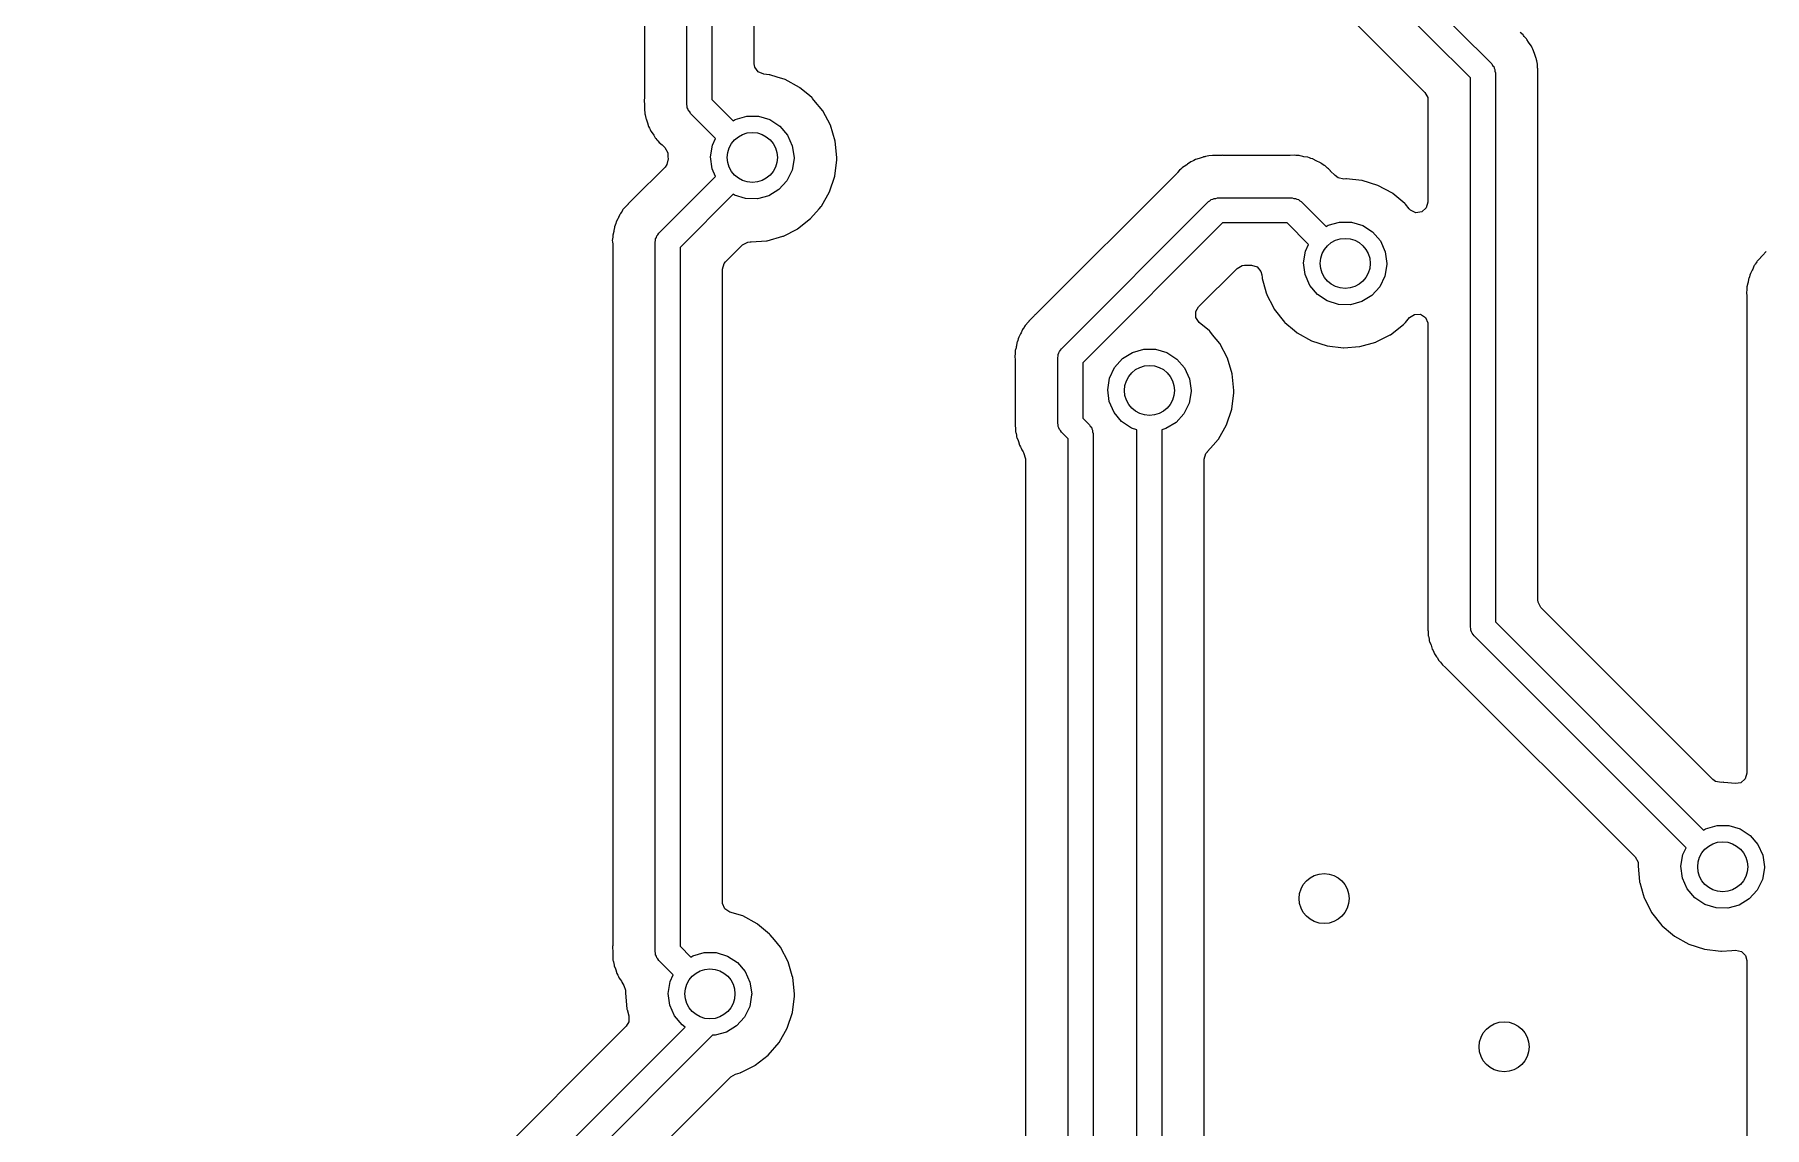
# Model space of a CAD drawing. Extents: x 2.72 to 6.23, y -5.23 to -2.47.
# Drawn here: x 4.616 to 5.433, y -4.543 to -4.027 of the extents above; entities that cross this region are included whole.
import ezdxf

# ---------------------------------------------------------------- set-up
doc = ezdxf.new("R2010")
doc.units = 0
doc.header["$MEASUREMENT"] = 0
doc.layers.add('BLACK', color=7, linetype='CONTINUOUS')

msp = doc.modelspace()

# ---------------------------------------------------------------- linework, layer by layer
at = {"layer": 'BLACK', "linetype": 'CONTINUOUS'}
for p, q in [((4.90407, -3.46146), (4.90407, -4.05677)), ((4.92409, -4.06), (4.92409, -3.46)), ((4.93591, -3.46245), (4.93591, -4.05755)), ((4.95593, -4.04071), (4.95593, -3.47279)), ((5.20744, -3.94409), (5.30418, -4.04082)), ((5.29409, -4.04745), (5.19736, -3.95071)), ((5.18423, -3.96589), (5.27262, -4.05429)), ((5.31905, -4.02711), (5.31765, -4.02595)), ((5.31923, -4.02736), (5.31905, -4.02711)), ((5.31955, -4.0278), (5.31923, -4.02736)), ((5.32005, -4.02839), (5.31955, -4.0278)), ((5.32065, -4.02898), (5.32005, -4.02839)), ((5.32081, -4.02925), (5.32065, -4.02898)), ((5.32157, -4.03055), (5.32081, -4.02925)), ((5.32081, -4.02925), (5.32081, -4.02925)), ((5.32183, -4.03094), (5.32157, -4.03055)), ((5.3229, -4.03241), (5.32183, -4.03094)), ((5.32321, -4.0332), (5.3229, -4.03241)), ((5.32355, -4.0339), (5.32321, -4.0332)), ((5.32398, -4.03462), (5.32355, -4.0339)), ((5.32449, -4.03637), (5.32398, -4.03462)), ((4.95618, -4.04228), (4.95593, -4.04071)), ((4.95778, -4.04458), (4.95618, -4.04228)), ((5.30418, -4.04082), (5.30456, -4.0415)), ((5.30456, -4.0415), (5.30511, -4.04205)), ((5.30511, -4.04205), (5.30532, -4.0428)), ((5.30532, -4.0428), (5.3057, -4.04347)), ((5.3057, -4.04347), (5.3057, -4.04425)), ((5.32464, -4.03681), (5.32449, -4.03637)), ((5.3252, -4.03821), (5.32464, -4.03681)), ((5.32531, -4.0385), (5.3252, -4.03821)), ((5.3252, -4.03821), (5.3252, -4.03821)), ((5.32535, -4.03881), (5.32531, -4.0385)), ((5.32542, -4.03934), (5.32535, -4.03881)), ((5.32535, -4.03881), (5.32535, -4.03881)), ((5.32557, -4.0401), (5.32542, -4.03934)), ((5.32581, -4.04091), (5.32557, -4.0401)), ((5.32582, -4.04122), (5.32581, -4.04091)), ((5.32587, -4.04273), (5.32582, -4.04122)), ((5.3259, -4.0432), (5.32587, -4.04273)), ((5.32593, -4.04337), (5.3259, -4.0432)), ((5.32593, -4.04451), (5.32593, -4.04337)), ((4.96037, -4.04564), (4.95778, -4.04458)), ((4.96302, -4.04592), (4.96037, -4.04564)), ((4.96325, -4.04599), (4.96302, -4.04592)), ((4.96674, -4.04707), (4.96325, -4.04599)), ((4.96325, -4.04599), (4.96325, -4.04599)), ((4.97046, -4.04822), (4.96674, -4.04707)), ((4.97731, -4.05192), (4.97046, -4.04822)), ((5.29409, -4.30675), (5.29409, -4.04745)), ((5.3057, -4.04425), (5.30591, -4.045)), ((5.30591, -4.045), (5.30591, -4.30431)), ((5.32593, -4.04467), (5.32593, -4.04451)), ((5.32602, -4.04746), (5.32593, -4.04467)), ((5.32593, -4.04823), (5.32595, -4.04776)), ((5.32593, -4.29396), (5.32593, -4.04823)), ((5.32595, -4.04776), (5.32602, -4.04746)), ((5.32595, -4.04776), (5.32595, -4.04776)), ((4.90405, -4.05724), (4.90398, -4.05754)), ((4.90398, -4.05754), (4.90399, -4.05785)), ((4.90399, -4.05785), (4.90407, -4.06033)), ((4.90407, -4.05677), (4.90405, -4.05724)), ((4.9243, -4.06075), (4.92409, -4.06)), ((4.93591, -4.05755), (4.94599, -4.06764)), ((4.9775, -4.05208), (4.97731, -4.05192)), ((4.98192, -4.05574), (4.9775, -4.05208)), ((4.9775, -4.05208), (4.9775, -4.05208)), ((4.98331, -4.05689), (4.98192, -4.05574)), ((4.98346, -4.05708), (4.98331, -4.05689)), ((4.9841, -4.05785), (4.98346, -4.05708)), ((4.98346, -4.05708), (4.98346, -4.05708)), ((4.98823, -4.06292), (4.9841, -4.05785)), ((5.27262, -4.05429), (5.27396, -4.05674)), ((5.27396, -4.05674), (5.27407, -4.05779)), ((5.27407, -4.05779), (5.27407, -4.10616)), ((4.90407, -4.06033), (4.90407, -4.06049)), ((4.90407, -4.06049), (4.90407, -4.06163)), ((4.90407, -4.06163), (4.9041, -4.0618)), ((4.9041, -4.0618), (4.90413, -4.06227)), ((4.90413, -4.06227), (4.90419, -4.06409)), ((4.90419, -4.06409), (4.90428, -4.06439)), ((4.90428, -4.06439), (4.90428, -4.06439)), ((4.90428, -4.06439), (4.90443, -4.0649)), ((4.90443, -4.0649), (4.90458, -4.06566)), ((4.90458, -4.06566), (4.90469, -4.0665)), ((4.90469, -4.0665), (4.9048, -4.06679)), ((4.9048, -4.06679), (4.9048, -4.06679)), ((4.9048, -4.06679), (4.90536, -4.06819)), ((4.90536, -4.06819), (4.90551, -4.06863)), ((4.9243, -4.06153), (4.9243, -4.06075)), ((4.92468, -4.0622), (4.9243, -4.06153)), ((4.92489, -4.06295), (4.92468, -4.0622)), ((4.92544, -4.0635), (4.92489, -4.06295)), ((4.92582, -4.06418), (4.92544, -4.0635)), ((4.93768, -4.07603), (4.92582, -4.06418)), ((4.94599, -4.06764), (4.94696, -4.06703)), ((4.94696, -4.06703), (4.95233, -4.0655)), ((4.95233, -4.0655), (4.95791, -4.06553)), ((4.95791, -4.06553), (4.96326, -4.06713)), ((4.96326, -4.06713), (4.96794, -4.07017)), ((4.99189, -4.0698), (4.98823, -4.06292)), ((4.90551, -4.06863), (4.90602, -4.07038)), ((4.90602, -4.07038), (4.90645, -4.0711)), ((4.90645, -4.0711), (4.90679, -4.0718)), ((4.90679, -4.0718), (4.9071, -4.07259)), ((4.9071, -4.07259), (4.90817, -4.07406)), ((4.90817, -4.07406), (4.90843, -4.07445)), ((4.90843, -4.07445), (4.90919, -4.07575)), ((4.90919, -4.07575), (4.90919, -4.07575)), ((4.90919, -4.07575), (4.90935, -4.07602)), ((4.90935, -4.07602), (4.90995, -4.07661)), ((4.93618, -4.07924), (4.93768, -4.07603)), ((4.96794, -4.07017), (4.97158, -4.07439)), ((4.97158, -4.07439), (4.97389, -4.07948)), ((4.99414, -4.07725), (4.99189, -4.0698)), ((4.90995, -4.07661), (4.91045, -4.0772)), ((4.91045, -4.0772), (4.91095, -4.07789)), ((4.91095, -4.07789), (4.91235, -4.07905)), ((4.91235, -4.07905), (4.9127, -4.07936)), ((4.9127, -4.07936), (4.91369, -4.08035)), ((4.91369, -4.08035), (4.91503, -4.08281)), ((4.91503, -4.08281), (4.91509, -4.08396)), ((4.91509, -4.08396), (4.91514, -4.08396)), ((4.91513, -4.0842), (4.91511, -4.08444)), ((4.91511, -4.08444), (4.91513, -4.08468)), ((4.91514, -4.08396), (4.91513, -4.0842)), ((4.93532, -4.08476), (4.93618, -4.07924)), ((4.97389, -4.07948), (4.97469, -4.085)), ((4.9949, -4.085), (4.99414, -4.07725)), ((5.16973, -4.08443), (5.16897, -4.08458)), ((5.17054, -4.08419), (5.16973, -4.08443)), ((5.17236, -4.08413), (5.17054, -4.08419)), ((5.17282, -4.0841), (5.17236, -4.08413)), ((5.17284, -4.08409), (5.17282, -4.0841)), ((5.17299, -4.08407), (5.17284, -4.08409)), ((5.17284, -4.08409), (5.17284, -4.08409)), ((5.17414, -4.08407), (5.17299, -4.08407)), ((5.1743, -4.08407), (5.17414, -4.08407)), ((5.17677, -4.08399), (5.1743, -4.08407)), ((5.17709, -4.08398), (5.17677, -4.08399)), ((5.17677, -4.08399), (5.17677, -4.08399)), ((5.17739, -4.08405), (5.17709, -4.08398)), ((5.17786, -4.08407), (5.17739, -4.08405)), ((5.20854, -4.08407), (5.17786, -4.08407)), ((5.20901, -4.08405), (5.20854, -4.08407)), ((5.21082, -4.08388), (5.20901, -4.08405)), ((5.21165, -4.08401), (5.21082, -4.08388)), ((5.21243, -4.08407), (5.21165, -4.08401)), ((5.21328, -4.08407), (5.21243, -4.08407)), ((5.21369, -4.08418), (5.21328, -4.08407)), ((5.21504, -4.08453), (5.21369, -4.08418)), ((5.21549, -4.08462), (5.21504, -4.08453)), ((4.91377, -4.08956), (4.89895, -4.10438)), ((4.91465, -4.08838), (4.91377, -4.08956)), ((4.91521, -4.08564), (4.91465, -4.08838)), ((4.91513, -4.08468), (4.91521, -4.08564)), ((4.93604, -4.09029), (4.93532, -4.08476)), ((4.93766, -4.09398), (4.93604, -4.09029)), ((4.97375, -4.09098), (4.97132, -4.09601)), ((4.97468, -4.08548), (4.97375, -4.09098)), ((4.97469, -4.085), (4.97468, -4.08548)), ((4.99391, -4.09384), (4.99488, -4.08611)), ((4.99488, -4.08611), (4.9949, -4.085)), ((5.15526, -4.0927), (5.08907, -4.15889)), ((5.15558, -4.09235), (5.15526, -4.0927)), ((5.1558, -4.09208), (5.15558, -4.09235)), ((5.15674, -4.09095), (5.1558, -4.09208)), ((5.15742, -4.09045), (5.15674, -4.09095)), ((5.15801, -4.08995), (5.15742, -4.09045)), ((5.15861, -4.08935), (5.15801, -4.08995)), ((5.15888, -4.08919), (5.15861, -4.08935)), ((5.16018, -4.08843), (5.15888, -4.08919)), ((5.15888, -4.08919), (5.15888, -4.08919)), ((5.16057, -4.08817), (5.16018, -4.08843)), ((5.16204, -4.0871), (5.16057, -4.08817)), ((5.16282, -4.08679), (5.16204, -4.0871)), ((5.16352, -4.08645), (5.16282, -4.08679)), ((5.16425, -4.08602), (5.16352, -4.08645)), ((5.16599, -4.08551), (5.16425, -4.08602)), ((5.16644, -4.08536), (5.16599, -4.08551)), ((5.16784, -4.0848), (5.16644, -4.08536)), ((5.16813, -4.08469), (5.16784, -4.0848)), ((5.16784, -4.0848), (5.16784, -4.0848)), ((5.16844, -4.08465), (5.16813, -4.08469)), ((5.16869, -4.08462), (5.16844, -4.08465)), ((5.16844, -4.08465), (5.16844, -4.08465)), ((5.16897, -4.08458), (5.16869, -4.08462)), ((5.21729, -4.08491), (5.21549, -4.08462)), ((5.21807, -4.08524), (5.21729, -4.08491)), ((5.2188, -4.08549), (5.21807, -4.08524)), ((5.21962, -4.0857), (5.2188, -4.08549)), ((5.21989, -4.08585), (5.21962, -4.0857)), ((5.22121, -4.08658), (5.21989, -4.08585)), ((5.21989, -4.08585), (5.21989, -4.08585)), ((5.22163, -4.08679), (5.22121, -4.08658)), ((5.22302, -4.08738), (5.22163, -4.08679)), ((5.2233, -4.08751), (5.22302, -4.08738)), ((5.22302, -4.08738), (5.22302, -4.08738)), ((5.22355, -4.0877), (5.2233, -4.08751)), ((5.22397, -4.08803), (5.22355, -4.0877)), ((5.22462, -4.08845), (5.22397, -4.08803)), ((5.22509, -4.08871), (5.22462, -4.08845)), ((5.22536, -4.08886), (5.22509, -4.08871)), ((5.22652, -4.08995), (5.22536, -4.08886)), ((5.22669, -4.0901), (5.22652, -4.08995)), ((5.22704, -4.09041), (5.22669, -4.0901)), ((5.22718, -4.09051), (5.22704, -4.09041)), ((5.22799, -4.09132), (5.22718, -4.09051)), ((5.2281, -4.09143), (5.22799, -4.09132)), ((5.23013, -4.09334), (5.2281, -4.09143)), ((4.91082, -4.12082), (4.93766, -4.09398)), ((4.96757, -4.10015), (4.96282, -4.10307)), ((4.97132, -4.09601), (4.96757, -4.10015)), ((4.99145, -4.10123), (4.99391, -4.09384)), ((5.23021, -4.09347), (5.23013, -4.09334)), ((5.23166, -4.09464), (5.23021, -4.09347)), ((5.23441, -4.09518), (5.23166, -4.09464)), ((5.23528, -4.0951), (5.23441, -4.09518)), ((5.23552, -4.09513), (5.23528, -4.0951)), ((5.24278, -4.09589), (5.23552, -4.09513)), ((5.23552, -4.09513), (5.23552, -4.09513)), ((5.24302, -4.09592), (5.24278, -4.09589)), ((5.24278, -4.09589), (5.24278, -4.09589)), ((5.25046, -4.09822), (5.24302, -4.09592)), ((5.25731, -4.10192), (5.25046, -4.09822)), ((4.8951, -4.10831), (4.89386, -4.10964)), ((4.89541, -4.10796), (4.8951, -4.10831)), ((4.89551, -4.10782), (4.89541, -4.10796)), ((4.89632, -4.10701), (4.89551, -4.10782)), ((4.89643, -4.1069), (4.89632, -4.10701)), ((4.89813, -4.10509), (4.89643, -4.1069)), ((4.89834, -4.10487), (4.89813, -4.10509)), ((4.89813, -4.10509), (4.89813, -4.10509)), ((4.89861, -4.1047), (4.89834, -4.10487)), ((4.89895, -4.10438), (4.89861, -4.1047)), ((4.89861, -4.1047), (4.89861, -4.1047)), ((4.94596, -4.10239), (4.92091, -4.12745)), ((4.94653, -4.10277), (4.94596, -4.10239)), ((4.95185, -4.10443), (4.94653, -4.10277)), ((4.95743, -4.10453), (4.95185, -4.10443)), ((4.96282, -4.10307), (4.95743, -4.10453)), ((4.98657, -4.10919), (4.98744, -4.10818)), ((4.98744, -4.10818), (4.9876, -4.108)), ((4.98744, -4.10818), (4.98744, -4.10818)), ((4.9876, -4.108), (4.99145, -4.10123)), ((5.10094, -4.17533), (5.17045, -4.10582)), ((5.17045, -4.10582), (5.17112, -4.10544)), ((5.17112, -4.10544), (5.17167, -4.10489)), ((5.17167, -4.10489), (5.17242, -4.10468)), ((5.17242, -4.10468), (5.1731, -4.1043)), ((5.1731, -4.1043), (5.17387, -4.1043)), ((5.17387, -4.1043), (5.17463, -4.10409)), ((5.17463, -4.10409), (5.21, -4.10409)), ((5.21, -4.10409), (5.21075, -4.1043)), ((5.21075, -4.1043), (5.21153, -4.1043)), ((5.21153, -4.1043), (5.2122, -4.10468)), ((5.2122, -4.10468), (5.21295, -4.10489)), ((5.21295, -4.10489), (5.2135, -4.10544)), ((5.2135, -4.10544), (5.21418, -4.10582)), ((5.21418, -4.10582), (5.22599, -4.11764)), ((5.2575, -4.10208), (5.25731, -4.10192)), ((5.26312, -4.10673), (5.2575, -4.10208)), ((5.2575, -4.10208), (5.2575, -4.10208)), ((5.26331, -4.10689), (5.26312, -4.10673)), ((5.26346, -4.10708), (5.26331, -4.10689)), ((5.26527, -4.10929), (5.26346, -4.10708)), ((5.26346, -4.10708), (5.26346, -4.10708)), ((5.27329, -4.10884), (5.27117, -4.11067)), ((5.27407, -4.10616), (5.27329, -4.10884)), ((4.89024, -4.11693), (4.88991, -4.11771)), ((4.89049, -4.1162), (4.89024, -4.11693)), ((4.8907, -4.11538), (4.89049, -4.1162)), ((4.89144, -4.11404), (4.8907, -4.11538)), ((4.89158, -4.11379), (4.89144, -4.11404)), ((4.89179, -4.11337), (4.89158, -4.11379)), ((4.89238, -4.11198), (4.89179, -4.11337)), ((4.89251, -4.1117), (4.89238, -4.11198)), ((4.89238, -4.11198), (4.89238, -4.11198)), ((4.89272, -4.11143), (4.89251, -4.1117)), ((4.89303, -4.11103), (4.89272, -4.11143)), ((4.89345, -4.11038), (4.89303, -4.11103)), ((4.89371, -4.10991), (4.89345, -4.11038)), ((4.89386, -4.10964), (4.89371, -4.10991)), ((4.89371, -4.10991), (4.89371, -4.10991)), ((4.97638, -4.11869), (4.98251, -4.11389)), ((4.98251, -4.11389), (4.98657, -4.10919)), ((5.17707, -4.11591), (5.11102, -4.18195)), ((5.20755, -4.11591), (5.17707, -4.11591)), ((5.21768, -4.12603), (5.20755, -4.11591)), ((5.22599, -4.11764), (5.22696, -4.11703)), ((5.22696, -4.11703), (5.23233, -4.1155)), ((5.23233, -4.1155), (5.23791, -4.11553)), ((5.23791, -4.11553), (5.24326, -4.11713)), ((5.24326, -4.11713), (5.24794, -4.12017)), ((5.26587, -4.1099), (5.26527, -4.10929)), ((5.26841, -4.11107), (5.26587, -4.1099)), ((5.27117, -4.11067), (5.26841, -4.11107)), ((4.88901, -4.12335), (4.88888, -4.12418)), ((4.88888, -4.12418), (4.88895, -4.12487)), ((4.88895, -4.12487), (4.88905, -4.12599)), ((4.88907, -4.12257), (4.88901, -4.12335)), ((4.88953, -4.11996), (4.88907, -4.12172)), ((4.88907, -4.12172), (4.88907, -4.12257)), ((4.88962, -4.11951), (4.88953, -4.11996)), ((4.88986, -4.11802), (4.88962, -4.11951)), ((4.88991, -4.11771), (4.88986, -4.11802)), ((4.90909, -4.125), (4.9093, -4.12425)), ((4.90909, -4.46), (4.90909, -4.125)), ((4.9093, -4.12347), (4.90968, -4.1228)), ((4.9093, -4.12425), (4.9093, -4.12347)), ((4.90968, -4.1228), (4.90989, -4.12205)), ((4.90989, -4.12205), (4.91044, -4.1215)), ((4.91044, -4.1215), (4.91082, -4.12082)), ((4.95035, -4.12631), (4.9528, -4.12497)), ((4.9528, -4.12497), (4.95395, -4.12486)), ((4.95395, -4.12486), (4.95416, -4.12489)), ((4.95416, -4.12489), (4.95441, -4.12487)), ((4.95441, -4.12487), (4.96169, -4.12431)), ((4.95441, -4.12487), (4.95441, -4.12487)), ((4.96169, -4.12431), (4.96193, -4.12429)), ((4.96169, -4.12431), (4.96169, -4.12431)), ((4.96193, -4.12429), (4.96943, -4.1222)), ((4.96943, -4.1222), (4.96964, -4.12209)), ((4.96964, -4.12209), (4.97616, -4.1188)), ((4.96964, -4.12209), (4.96964, -4.12209)), ((4.97616, -4.1188), (4.97638, -4.11869)), ((4.97616, -4.1188), (4.97616, -4.1188)), ((5.24794, -4.12017), (5.25158, -4.12439)), ((5.25158, -4.12439), (5.25389, -4.12948)), ((4.88905, -4.12599), (4.88907, -4.12646)), ((4.88907, -4.12646), (4.88907, -4.45677)), ((4.92091, -4.12745), (4.92091, -4.45755)), ((4.94238, -4.13429), (4.95035, -4.12631)), ((5.21532, -4.13476), (5.21618, -4.12924)), ((5.21618, -4.12924), (5.21768, -4.12603)), ((5.25389, -4.12948), (5.25469, -4.135)), ((5.43073, -4.13268), (5.42949, -4.13401)), ((5.43104, -4.13233), (5.43073, -4.13268)), ((5.43114, -4.13219), (5.43104, -4.13233)), ((5.43195, -4.13138), (5.43114, -4.13219)), ((5.43206, -4.13127), (5.43195, -4.13138)), ((5.43376, -4.12946), (5.43206, -4.13127)), ((4.94093, -4.13779), (4.94171, -4.13511)), ((4.94093, -4.43661), (4.94093, -4.13779)), ((4.94171, -4.13511), (4.94238, -4.13429)), ((5.16569, -4.1556), (5.18391, -4.13738)), ((5.18391, -4.13738), (5.18636, -4.13604)), ((5.18636, -4.13604), (5.18742, -4.13593)), ((5.18742, -4.13593), (5.19067, -4.13593)), ((5.19067, -4.13593), (5.19335, -4.13671)), ((5.19335, -4.13671), (5.19518, -4.13883)), ((5.19518, -4.13883), (5.19561, -4.14047)), ((5.19561, -4.14047), (5.19571, -4.14161)), ((5.19571, -4.14161), (5.19576, -4.1422)), ((5.21604, -4.14029), (5.21532, -4.13476)), ((5.21829, -4.1454), (5.21604, -4.14029)), ((5.25375, -4.14098), (5.25132, -4.14601)), ((5.25468, -4.13548), (5.25375, -4.14098)), ((5.25469, -4.135), (5.25468, -4.13548)), ((5.42587, -4.1413), (5.42554, -4.14208)), ((5.42612, -4.14057), (5.42587, -4.1413)), ((5.42633, -4.13975), (5.42612, -4.14057)), ((5.42721, -4.13816), (5.42633, -4.13975)), ((5.42742, -4.13774), (5.42721, -4.13816)), ((5.42801, -4.13635), (5.42742, -4.13774)), ((5.42814, -4.13607), (5.42801, -4.13635)), ((5.42801, -4.13635), (5.42801, -4.13635)), ((5.42839, -4.13574), (5.42814, -4.13607)), ((5.42866, -4.1354), (5.42839, -4.13574)), ((5.42908, -4.13475), (5.42866, -4.1354)), ((5.42934, -4.13428), (5.42908, -4.13475)), ((5.42949, -4.13401), (5.42934, -4.13428)), ((5.42934, -4.13428), (5.42934, -4.13428)), ((5.19576, -4.1422), (5.19637, -4.14433)), ((5.19637, -4.14433), (5.1977, -4.14898)), ((5.1977, -4.14898), (5.1979, -4.14969)), ((5.1979, -4.14969), (5.19802, -4.1499)), ((5.19802, -4.1499), (5.20094, -4.1556)), ((5.22188, -4.14967), (5.21829, -4.1454)), ((5.22653, -4.15277), (5.22188, -4.14967)), ((5.25132, -4.14601), (5.24757, -4.15015)), ((5.42464, -4.14772), (5.42451, -4.14855)), ((5.42451, -4.14855), (5.42454, -4.14886)), ((5.42454, -4.14886), (5.42468, -4.15036)), ((5.4247, -4.14694), (5.42464, -4.14772)), ((5.42516, -4.14433), (5.4247, -4.14609)), ((5.4247, -4.14609), (5.4247, -4.14694)), ((5.42525, -4.14388), (5.42516, -4.14433)), ((5.42547, -4.1425), (5.42525, -4.14388)), ((5.42554, -4.14208), (5.42547, -4.1425)), ((5.16441, -4.15781), (5.16569, -4.1556)), ((5.16448, -4.16061), (5.16441, -4.15781)), ((5.20094, -4.1556), (5.20146, -4.15661)), ((5.20146, -4.15661), (5.2063, -4.16271)), ((5.23185, -4.15443), (5.22653, -4.15277)), ((5.23743, -4.15453), (5.23185, -4.15443)), ((5.24282, -4.15307), (5.23743, -4.15453)), ((5.24757, -4.15015), (5.24282, -4.15307)), ((5.42468, -4.15036), (5.4247, -4.15083)), ((5.4247, -4.15083), (5.4247, -4.37577)), ((5.08263, -4.16621), (5.0825, -4.16649)), ((5.08293, -4.16581), (5.08263, -4.16621)), ((5.08314, -4.16554), (5.08293, -4.16581)), ((5.08357, -4.16489), (5.08314, -4.16554)), ((5.08383, -4.16442), (5.08357, -4.16489)), ((5.08398, -4.16415), (5.08383, -4.16442)), ((5.08383, -4.16442), (5.08383, -4.16442)), ((5.08522, -4.16282), (5.08398, -4.16415)), ((5.08553, -4.16247), (5.08522, -4.16282)), ((5.08563, -4.16233), (5.08553, -4.16247)), ((5.08644, -4.16152), (5.08563, -4.16233)), ((5.08655, -4.16141), (5.08644, -4.16152)), ((5.08825, -4.1596), (5.08655, -4.16141)), ((5.08846, -4.15937), (5.08825, -4.1596)), ((5.08825, -4.1596), (5.08825, -4.1596)), ((5.08872, -4.15921), (5.08846, -4.15937)), ((5.08873, -4.15921), (5.08872, -4.15921)), ((5.08907, -4.15889), (5.08873, -4.15921)), ((5.16604, -4.16293), (5.16448, -4.16061)), ((5.17083, -4.16689), (5.16604, -4.16293)), ((5.2063, -4.16271), (5.20649, -4.16287)), ((5.20649, -4.16287), (5.20649, -4.16287)), ((5.20649, -4.16287), (5.21102, -4.16673)), ((5.25638, -4.16869), (5.26251, -4.16389)), ((5.26251, -4.16389), (5.26339, -4.16287)), ((5.26339, -4.16287), (5.26536, -4.1606)), ((5.26536, -4.1606), (5.26771, -4.15908)), ((5.26771, -4.15908), (5.2705, -4.15907)), ((5.2705, -4.15907), (5.27286, -4.16058)), ((5.27286, -4.16058), (5.27402, -4.16312)), ((5.27402, -4.16312), (5.27407, -4.16384)), ((5.27407, -4.16384), (5.27407, -4.30352)), ((5.07974, -4.17401), (5.07965, -4.17447)), ((5.07998, -4.17253), (5.07974, -4.17401)), ((5.08002, -4.17222), (5.07998, -4.17253)), ((5.08036, -4.17144), (5.08002, -4.17222)), ((5.08061, -4.17071), (5.08036, -4.17144)), ((5.08082, -4.16989), (5.08061, -4.17071)), ((5.0817, -4.16829), (5.08082, -4.16989)), ((5.0819, -4.16788), (5.0817, -4.16829)), ((5.0825, -4.16649), (5.0819, -4.16788)), ((5.0825, -4.16649), (5.0825, -4.16649)), ((5.17098, -4.16708), (5.17083, -4.16689)), ((5.17239, -4.1688), (5.17098, -4.16708)), ((5.17098, -4.16708), (5.17098, -4.16708)), ((5.17575, -4.17292), (5.17239, -4.1688)), ((5.17941, -4.1798), (5.17575, -4.17292)), ((5.21102, -4.16673), (5.21223, -4.16776)), ((5.21223, -4.16776), (5.21903, -4.17156)), ((5.21903, -4.17156), (5.22643, -4.17397)), ((5.22643, -4.17397), (5.23416, -4.17489)), ((5.23441, -4.17487), (5.24169, -4.17431)), ((5.24169, -4.17431), (5.24193, -4.17429)), ((5.24169, -4.17431), (5.24169, -4.17431)), ((5.24193, -4.17429), (5.24943, -4.1722)), ((5.24943, -4.1722), (5.24964, -4.17209)), ((5.24964, -4.17209), (5.25616, -4.1688)), ((5.24964, -4.17209), (5.24964, -4.17209)), ((5.25616, -4.1688), (5.25638, -4.16869)), ((5.25616, -4.1688), (5.25616, -4.1688)), ((5.07913, -4.17785), (5.079, -4.17869)), ((5.079, -4.17869), (5.07903, -4.179)), ((5.07903, -4.179), (5.07917, -4.1805)), ((5.07919, -4.17708), (5.07913, -4.17785)), ((5.07917, -4.1805), (5.07919, -4.18096)), ((5.07954, -4.17489), (5.07919, -4.17623)), ((5.07919, -4.17623), (5.07919, -4.17708)), ((5.07919, -4.18096), (5.07919, -4.20726)), ((5.07965, -4.17447), (5.07954, -4.17489)), ((5.09921, -4.17951), (5.09941, -4.17876)), ((5.09921, -4.21049), (5.09921, -4.17951)), ((5.09941, -4.17798), (5.0998, -4.17731)), ((5.09941, -4.17876), (5.09941, -4.17798)), ((5.0998, -4.17731), (5.1, -4.17655)), ((5.1, -4.17655), (5.10055, -4.17601)), ((5.10055, -4.17601), (5.10094, -4.17533)), ((5.11102, -4.18195), (5.11102, -4.20805)), ((5.12607, -4.18419), (5.12976, -4.18001)), ((5.12976, -4.18001), (5.13448, -4.17703)), ((5.13448, -4.17703), (5.13985, -4.1755)), ((5.13985, -4.1755), (5.14543, -4.17553)), ((5.14543, -4.17553), (5.15078, -4.17713)), ((5.15078, -4.17713), (5.15546, -4.18017)), ((5.15546, -4.18017), (5.1591, -4.18439)), ((5.18166, -4.18725), (5.17941, -4.1798)), ((5.23416, -4.17489), (5.23441, -4.17487)), ((5.23441, -4.17487), (5.23441, -4.17487)), ((5.12284, -4.19476), (5.12369, -4.18924)), ((5.12369, -4.18924), (5.12607, -4.18419)), ((5.1591, -4.18439), (5.16141, -4.18948)), ((5.16141, -4.18948), (5.1622, -4.195)), ((5.18242, -4.195), (5.18166, -4.18725)), ((5.12356, -4.20029), (5.12284, -4.19476)), ((5.1622, -4.19548), (5.16127, -4.20098)), ((5.1622, -4.195), (5.1622, -4.19548)), ((5.18143, -4.20384), (5.1824, -4.19611)), ((5.1824, -4.19611), (5.18242, -4.195)), ((5.12581, -4.2054), (5.12356, -4.20029)), ((5.1294, -4.20967), (5.12581, -4.2054)), ((5.15884, -4.20601), (5.15509, -4.21015)), ((5.16127, -4.20098), (5.15884, -4.20601)), ((5.17897, -4.21123), (5.18143, -4.20384)), ((5.07917, -4.20773), (5.0791, -4.20803)), ((5.0791, -4.20803), (5.07911, -4.20834)), ((5.07911, -4.20834), (5.07919, -4.21082)), ((5.07919, -4.20726), (5.07917, -4.20773)), ((5.07919, -4.21082), (5.07919, -4.21098)), ((5.07919, -4.21098), (5.07919, -4.21212)), ((5.07919, -4.21212), (5.07921, -4.2123)), ((5.07921, -4.2123), (5.07925, -4.21276)), ((5.07925, -4.21276), (5.07931, -4.21458)), ((5.07931, -4.21458), (5.0794, -4.21488)), ((5.0794, -4.21488), (5.0794, -4.21488)), ((5.0794, -4.21488), (5.07954, -4.21539)), ((5.09941, -4.21124), (5.09921, -4.21049)), ((5.09941, -4.21202), (5.09941, -4.21124)), ((5.0998, -4.21269), (5.09941, -4.21202)), ((5.1, -4.21345), (5.0998, -4.21269)), ((5.10055, -4.21399), (5.1, -4.21345)), ((5.10094, -4.21467), (5.10055, -4.21399)), ((5.10409, -4.21782), (5.10094, -4.21467)), ((5.11102, -4.20805), (5.11418, -4.2112)), ((5.11418, -4.2112), (5.11456, -4.21187)), ((5.11456, -4.21187), (5.11511, -4.21242)), ((5.11511, -4.21242), (5.11532, -4.21317)), ((5.11532, -4.21317), (5.1157, -4.21385)), ((5.1157, -4.21385), (5.1157, -4.21462)), ((5.1157, -4.21462), (5.11591, -4.21537)), ((5.13405, -4.21277), (5.1294, -4.20967)), ((5.13661, -4.21357), (5.13405, -4.21277)), ((5.13661, -4.75503), (5.13661, -4.21357)), ((5.15034, -4.21307), (5.14843, -4.21359)), ((5.14843, -4.21359), (5.14843, -4.75748)), ((5.15509, -4.21015), (5.15034, -4.21307)), ((5.17512, -4.218), (5.17897, -4.21123)), ((5.07954, -4.21539), (5.0797, -4.21615)), ((5.0797, -4.21615), (5.07981, -4.21699)), ((5.07981, -4.21699), (5.07992, -4.21728)), ((5.07992, -4.21728), (5.07992, -4.21728)), ((5.07992, -4.21728), (5.08048, -4.21868)), ((5.08048, -4.21868), (5.08063, -4.21912)), ((5.08063, -4.21912), (5.08114, -4.22087)), ((5.08114, -4.22087), (5.08157, -4.2216)), ((5.08157, -4.2216), (5.08191, -4.2223)), ((5.08191, -4.2223), (5.08222, -4.22308)), ((5.08222, -4.22308), (5.08287, -4.22398)), ((5.10409, -4.75415), (5.10409, -4.21782)), ((5.11591, -4.21537), (5.11591, -4.75659)), ((5.17003, -4.22389), (5.17264, -4.22087)), ((5.17264, -4.22087), (5.17496, -4.21818)), ((5.17496, -4.21818), (5.17512, -4.218)), ((5.17496, -4.21818), (5.17496, -4.21818)), ((5.08287, -4.22398), (5.08313, -4.22433)), ((5.08313, -4.22433), (5.08407, -4.22725)), ((5.08407, -4.22725), (5.08407, -4.64611)), ((5.16844, -4.2275), (5.16923, -4.22482)), ((5.16844, -4.75602), (5.16844, -4.2275)), ((5.16923, -4.22482), (5.16993, -4.22397)), ((5.16993, -4.22397), (5.17003, -4.22389)), ((5.32604, -4.29501), (5.32593, -4.29396)), ((5.32738, -4.29747), (5.32604, -4.29501)), ((5.27405, -4.30399), (5.27398, -4.30429)), ((5.27398, -4.30429), (5.27399, -4.3046)), ((5.27399, -4.3046), (5.27407, -4.30708)), ((5.27407, -4.30352), (5.27405, -4.30399)), ((5.30591, -4.30431), (5.40424, -4.40264)), ((5.40867, -4.37875), (5.32738, -4.29747)), ((5.27407, -4.30708), (5.27407, -4.30724)), ((5.27407, -4.30724), (5.27407, -4.30838)), ((5.27407, -4.30838), (5.2741, -4.30856)), ((5.2741, -4.30856), (5.27413, -4.30902)), ((5.27413, -4.30902), (5.27419, -4.31084)), ((5.27419, -4.31084), (5.27428, -4.31114)), ((5.27428, -4.31114), (5.27428, -4.31114)), ((5.27428, -4.31114), (5.27443, -4.31165)), ((5.27443, -4.31165), (5.27458, -4.31241)), ((5.27458, -4.31241), (5.27469, -4.31325)), ((5.27469, -4.31325), (5.2748, -4.31354)), ((5.2943, -4.3075), (5.29409, -4.30675)), ((5.2943, -4.30828), (5.2943, -4.3075)), ((5.29468, -4.30895), (5.2943, -4.30828)), ((5.29489, -4.3097), (5.29468, -4.30895)), ((5.29544, -4.31025), (5.29489, -4.3097)), ((5.29582, -4.31093), (5.29544, -4.31025)), ((5.39593, -4.41103), (5.29582, -4.31093)), ((5.2748, -4.31354), (5.2748, -4.31354)), ((5.2748, -4.31354), (5.27536, -4.31494)), ((5.27536, -4.31494), (5.27551, -4.31538)), ((5.27551, -4.31538), (5.27602, -4.31713)), ((5.27602, -4.31713), (5.27645, -4.31786)), ((5.27645, -4.31786), (5.27679, -4.31856)), ((5.27679, -4.31856), (5.2771, -4.31934)), ((5.2771, -4.31934), (5.27817, -4.32081)), ((5.27817, -4.32081), (5.27843, -4.3212)), ((5.27843, -4.3212), (5.27919, -4.3225)), ((5.27919, -4.3225), (5.27919, -4.3225)), ((5.27919, -4.3225), (5.27935, -4.32277)), ((5.27935, -4.32277), (5.27995, -4.32336)), ((5.27995, -4.32336), (5.28045, -4.32396)), ((5.28045, -4.32396), (5.28095, -4.32464)), ((5.28095, -4.32464), (5.28235, -4.3258)), ((5.28235, -4.3258), (5.2827, -4.32611)), ((5.2827, -4.32611), (5.37194, -4.41535)), ((5.42392, -4.37845), (5.4218, -4.38028)), ((5.4247, -4.37577), (5.42392, -4.37845)), ((5.40988, -4.37965), (5.40867, -4.37875)), ((5.41262, -4.38019), (5.40988, -4.37965)), ((5.41353, -4.3801), (5.41262, -4.38019)), ((5.41377, -4.38013), (5.41353, -4.3801)), ((5.41923, -4.3807), (5.41377, -4.38013)), ((5.41377, -4.38013), (5.41377, -4.38013)), ((5.4218, -4.38028), (5.41923, -4.3807)), ((5.40424, -4.40264), (5.40521, -4.40203)), ((5.40521, -4.40203), (5.41058, -4.4005)), ((5.41058, -4.4005), (5.41616, -4.40053)), ((5.41616, -4.40053), (5.4215, -4.40213)), ((5.4215, -4.40213), (5.42619, -4.40517)), ((5.39442, -4.41424), (5.39593, -4.41103)), ((5.42619, -4.40517), (5.42983, -4.40939)), ((5.42983, -4.40939), (5.43214, -4.41448)), ((5.37194, -4.41535), (5.37328, -4.41781)), ((5.37328, -4.41781), (5.37334, -4.41896)), ((5.37334, -4.41896), (5.37339, -4.41896)), ((5.37338, -4.4192), (5.37336, -4.41944)), ((5.37336, -4.41944), (5.37338, -4.41968)), ((5.37339, -4.41896), (5.37338, -4.4192)), ((5.39356, -4.41976), (5.39442, -4.41424)), ((5.43214, -4.41448), (5.43293, -4.42)), ((5.37338, -4.41968), (5.37398, -4.42689)), ((5.37398, -4.42689), (5.37401, -4.4272)), ((5.37401, -4.4272), (5.37407, -4.42744)), ((5.37407, -4.42744), (5.37571, -4.43314)), ((5.39429, -4.42529), (5.39356, -4.41976)), ((5.39654, -4.4304), (5.39429, -4.42529)), ((5.432, -4.42598), (5.42957, -4.43101)), ((5.43293, -4.42048), (5.432, -4.42598)), ((5.43293, -4.42), (5.43293, -4.42048)), ((5.37571, -4.43314), (5.37615, -4.43469)), ((5.37615, -4.43469), (5.37626, -4.4349)), ((5.37626, -4.4349), (5.37867, -4.43958)), ((5.40013, -4.43467), (5.39654, -4.4304)), ((5.40477, -4.43777), (5.40013, -4.43467)), ((5.42582, -4.43515), (5.42107, -4.43807)), ((5.42957, -4.43101), (5.42582, -4.43515)), ((4.94097, -4.43725), (4.94093, -4.43661)), ((4.94209, -4.43981), (4.94097, -4.43725)), ((4.94442, -4.44135), (4.94209, -4.43981)), ((4.95046, -4.44322), (4.94442, -4.44135)), ((4.95731, -4.44692), (4.95046, -4.44322)), ((5.37867, -4.43958), (5.37971, -4.44161)), ((5.37971, -4.44161), (5.38455, -4.44771)), ((5.4101, -4.43943), (5.40477, -4.43777)), ((5.41568, -4.43953), (5.4101, -4.43943)), ((5.42107, -4.43807), (5.41568, -4.43953)), ((4.9575, -4.44708), (4.95731, -4.44692)), ((4.96312, -4.45173), (4.9575, -4.44708)), ((4.9575, -4.44708), (4.9575, -4.44708)), ((4.96331, -4.45189), (4.96312, -4.45173)), ((4.96346, -4.45208), (4.96331, -4.45189)), ((4.96539, -4.45444), (4.96346, -4.45208)), ((4.96346, -4.45208), (4.96346, -4.45208)), ((5.38455, -4.44771), (5.38473, -4.44787)), ((5.38473, -4.44787), (5.38473, -4.44787)), ((5.38473, -4.44787), (5.38951, -4.45193)), ((5.38951, -4.45193), (5.39048, -4.45276)), ((4.88905, -4.45724), (4.88898, -4.45754)), ((4.88898, -4.45754), (4.88899, -4.45785)), ((4.88899, -4.45785), (4.88907, -4.46033)), ((4.88907, -4.45677), (4.88905, -4.45724)), ((4.9093, -4.46075), (4.90909, -4.46)), ((4.92091, -4.45755), (4.92599, -4.46264)), ((4.96823, -4.45792), (4.96539, -4.45444)), ((4.97189, -4.4648), (4.96823, -4.45792)), ((5.39048, -4.45276), (5.39728, -4.45656)), ((5.39728, -4.45656), (5.40468, -4.45897)), ((5.40468, -4.45897), (5.41241, -4.45989)), ((5.41241, -4.45989), (5.41265, -4.45987)), ((5.41265, -4.45987), (5.41759, -4.45949)), ((5.41265, -4.45987), (5.41265, -4.45987)), ((5.41759, -4.45949), (5.41936, -4.45935)), ((5.41936, -4.45935), (5.4221, -4.45993)), ((5.4221, -4.45993), (5.42409, -4.4619)), ((4.88907, -4.46033), (4.88907, -4.46049)), ((4.88907, -4.46049), (4.88907, -4.46163)), ((4.88907, -4.46163), (4.8891, -4.4618)), ((4.8891, -4.4618), (4.88913, -4.46227)), ((4.88913, -4.46227), (4.88919, -4.46409)), ((4.88919, -4.46409), (4.88928, -4.46439)), ((4.88928, -4.46439), (4.88928, -4.46439)), ((4.88928, -4.46439), (4.88943, -4.4649)), ((4.88943, -4.4649), (4.88958, -4.46566)), ((4.88958, -4.46566), (4.88969, -4.4665)), ((4.88969, -4.4665), (4.8898, -4.46679)), ((4.8898, -4.46679), (4.8898, -4.46679)), ((4.8898, -4.46679), (4.89036, -4.46819)), ((4.89036, -4.46819), (4.89051, -4.46863)), ((4.9093, -4.46153), (4.9093, -4.46075)), ((4.90968, -4.4622), (4.9093, -4.46153)), ((4.90989, -4.46295), (4.90968, -4.4622)), ((4.91044, -4.4635), (4.90989, -4.46295)), ((4.91082, -4.46418), (4.91044, -4.4635)), ((4.91768, -4.47103), (4.91082, -4.46418)), ((4.92599, -4.46264), (4.92696, -4.46203)), ((4.92696, -4.46203), (4.93233, -4.4605)), ((4.93233, -4.4605), (4.93791, -4.46053)), ((4.93791, -4.46053), (4.94326, -4.46213)), ((4.94326, -4.46213), (4.94794, -4.46517)), ((4.94794, -4.46517), (4.95158, -4.46939)), ((4.97291, -4.46819), (4.97189, -4.4648)), ((4.97389, -4.47144), (4.97291, -4.46819)), ((5.42409, -4.4619), (5.4247, -4.4643)), ((5.4247, -4.4643), (5.4247, -4.65177)), ((4.89051, -4.46863), (4.89102, -4.47038)), ((4.89102, -4.47038), (4.89145, -4.4711)), ((4.89145, -4.4711), (4.89179, -4.4718)), ((4.89179, -4.4718), (4.8921, -4.47259)), ((4.8921, -4.47259), (4.89272, -4.47344)), ((4.89272, -4.47344), (4.89317, -4.47406)), ((4.89317, -4.47406), (4.89343, -4.47445)), ((4.89343, -4.47445), (4.89435, -4.47602)), ((4.89435, -4.47602), (4.89428, -4.47606)), ((4.89428, -4.47606), (4.89514, -4.47825)), ((4.91532, -4.47976), (4.91618, -4.47424)), ((4.91618, -4.47424), (4.91768, -4.47103)), ((4.95158, -4.46939), (4.95389, -4.47448)), ((4.95389, -4.47448), (4.95469, -4.48)), ((4.97414, -4.47225), (4.97389, -4.47144)), ((4.9749, -4.48), (4.97414, -4.47225)), ((4.89513, -4.4792), (4.89511, -4.47944)), ((4.89511, -4.47944), (4.89576, -4.4872)), ((4.89514, -4.47825), (4.89513, -4.47896)), ((4.89513, -4.47896), (4.89514, -4.47896)), ((4.89514, -4.47896), (4.89513, -4.4792)), ((4.91604, -4.48529), (4.91532, -4.47976)), ((4.95468, -4.48048), (4.95375, -4.48598)), ((4.95469, -4.48), (4.95468, -4.48048)), ((4.97391, -4.48884), (4.97488, -4.48111)), ((4.97488, -4.48111), (4.9749, -4.48)), ((4.89576, -4.4872), (4.89583, -4.48744)), ((4.89583, -4.48744), (4.89583, -4.48744)), ((4.89583, -4.48744), (4.89668, -4.49041)), ((4.89668, -4.49041), (4.89666, -4.4932)), ((4.91829, -4.4904), (4.91604, -4.48529)), ((4.92188, -4.49467), (4.91829, -4.4904)), ((4.95132, -4.49101), (4.94757, -4.49515)), ((4.95375, -4.48598), (4.95132, -4.49101)), ((4.97145, -4.49623), (4.97391, -4.48884)), ((4.89542, -4.49528), (4.56505, -4.82564)), ((4.57693, -4.84208), (4.92335, -4.49566)), ((4.9362, -4.49951), (4.58701, -4.84871)), ((4.89666, -4.4932), (4.89542, -4.49528)), ((4.92335, -4.49566), (4.92188, -4.49467)), ((4.93743, -4.49953), (4.9362, -4.49951)), ((4.94282, -4.49807), (4.93743, -4.49953)), ((4.94757, -4.49515), (4.94282, -4.49807)), ((4.9676, -4.503), (4.97145, -4.49623)), ((4.95638, -4.51369), (4.96251, -4.50889)), ((4.96251, -4.50889), (4.9676, -4.503)), ((4.94708, -4.51785), (4.94919, -4.51726)), ((4.94919, -4.51726), (4.94943, -4.5172)), ((4.94919, -4.51726), (4.94919, -4.51726)), ((4.94943, -4.5172), (4.94964, -4.51709)), ((4.94964, -4.51709), (4.95616, -4.5138)), ((4.94964, -4.51709), (4.94964, -4.51709)), ((4.95616, -4.5138), (4.95638, -4.51369)), ((4.95616, -4.5138), (4.95616, -4.5138)), ((4.81643, -4.6476), (4.9449, -4.51912)), ((4.9449, -4.51912), (4.94708, -4.51785))]:
    msp.add_line(p, q, dxfattribs=at)
at = {"layer": 'BLACK'}
for centre in [(4.955, -4.085), (5.235, -4.135), (5.14252, -4.195), (5.41325, -4.42), (5.225, -4.435), (4.935, -4.48), (5.31, -4.505)]:
    msp.add_circle(centre, 0.01181, dxfattribs=at)

doc.saveas('drawing.dxf')
